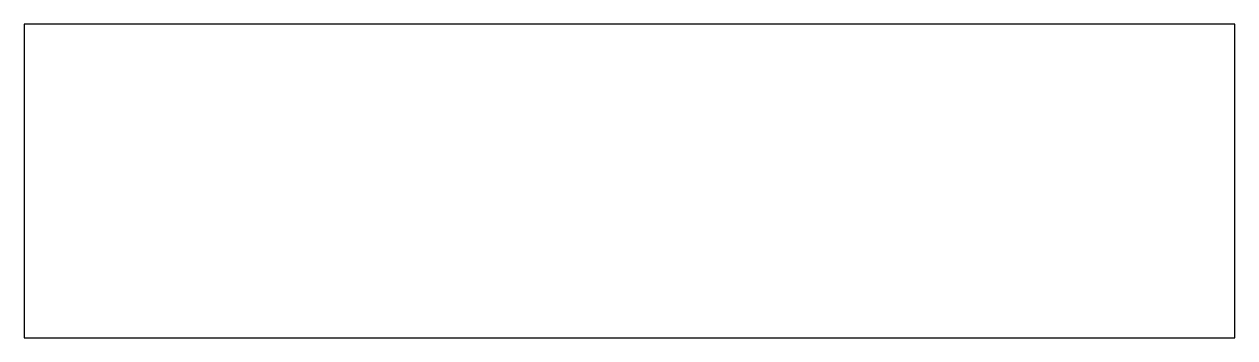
# Model space of a CAD drawing. Header units: millimetres. Extents: x 492.4 to 532.9, y -12.4 to -1.9.
import ezdxf

# ---------------------------------------------------------------- set-up
doc = ezdxf.new("R2010")
doc.units = ezdxf.units.MM

msp = doc.modelspace()

# ---------------------------------------------------------------- linework, layer by layer
at = {"layer": 'CUT'}
msp.add_lwpolyline([(492.351, -12.357), (532.851, -12.357), (532.851, -1.857), (492.351, -1.857)], close=True, dxfattribs=at)

doc.saveas('drawing.dxf')
